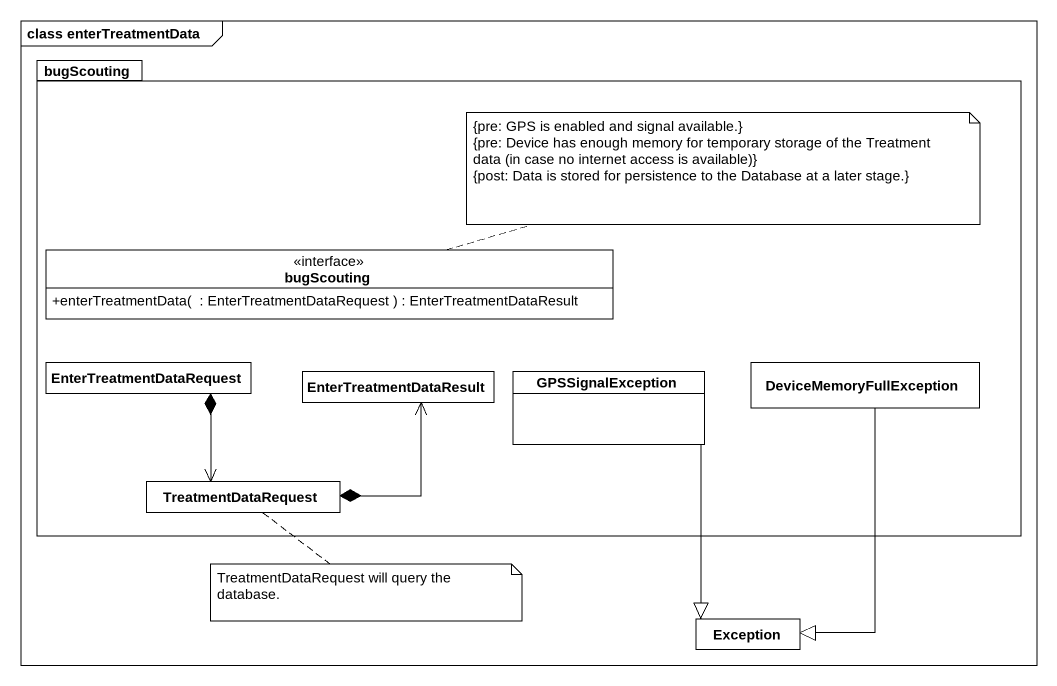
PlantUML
@startuml
mainframe class enterTreatmentData
hide circle
hide empty members
skinparam classAttributeIconSize 0
package bugScouting {
  interface "bugScouting" as bugScouting_2 {
    +enterTreatmentData(  : EnterTreatmentDataRequest ) : EnterTreatmentDataResult
  }
  class EnterTreatmentDataRequest
  class EnterTreatmentDataResult
  class GPSSignalException
  class DeviceMemoryFullException
  class TreatmentDataRequest
}
class "Exception" as Exception_
EnterTreatmentDataRequest *--> TreatmentDataRequest
GPSSignalException --|> Exception_
DeviceMemoryFullException --|> Exception_
TreatmentDataRequest *-up-> EnterTreatmentDataResult
note right of bugScouting_2
  {pre: GPS is enabled and signal available.}
  {pre: Device has enough memory for temporary storage of the Treatment data (in case no internet access is available)}
  {post: Data is stored for persistence to the Database at a later stage.}
end note
note bottom of TreatmentDataRequest : TreatmentDataRequest will query the database.
@enduml
